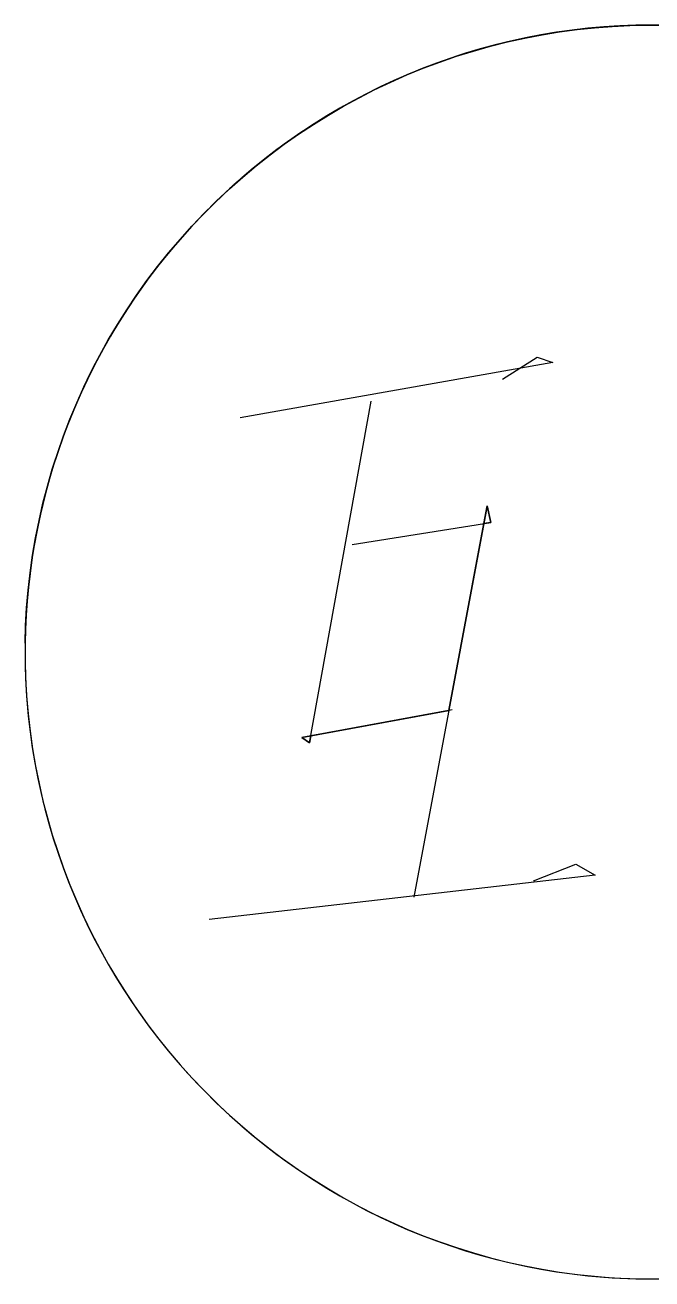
# Model space of a CAD drawing. Extents: x -255 to 255, y -5 to 709.
# Drawn here: x -232.5 to -142.5, y 38.8 to 218.8 of the extents above; entities that cross this region are included whole.
import ezdxf

# ---------------------------------------------------------------- set-up
doc = ezdxf.new("R2010")
doc.units = 0
doc.header["$LTSCALE"] = 1000
doc.layers.add('TJ(电气专业D)', color=142, linetype='CONTINUOUS')

# ---------------------------------------------------------------- blocks, each defined once
blk = doc.blocks.new('HC002698005707')
at = {"layer": 'TJ(电气专业D)'}
for p, q in [((-1.5578, 2.1783, 20), (-1.5828, 2.1742, 20)), ((-1.5578, 2.1783, 20), (-1.5828, 2.1742, 20)), ((-1.5828, 2.1742, 20), (-1.5578, 2.1783, 20)), ((-1.5578, 2.1783, 20), (-1.5828, 2.1742, 20)), ((-1.559, 2.1781, 20), (-1.5789, 2.1749, 20)), ((-1.5391, 2.1809, 20), (-1.559, 2.1781, 20)), ((-1.5326, 2.1817, 20), (-1.5578, 2.1783, 20)), ((-1.5326, 2.1817, 20), (-1.5578, 2.1783, 20)), ((-1.5578, 2.1783, 20), (-1.5326, 2.1817, 20)), ((-1.5326, 2.1817, 20), (-1.5578, 2.1783, 20)), ((-1.5191, 2.1832, 20), (-1.5391, 2.1809, 20)), ((-1.5074, 2.1843, 20), (-1.5326, 2.1817, 20)), ((-1.5074, 2.1843, 20), (-1.5326, 2.1817, 20)), ((-1.5326, 2.1817, 20), (-1.5074, 2.1843, 20)), ((-1.5074, 2.1843, 20), (-1.5326, 2.1817, 20)), ((-1.4991, 2.1851, 20), (-1.5191, 2.1832, 20)), ((-1.4821, 2.1863, 20), (-1.5074, 2.1843, 20)), ((-1.4821, 2.1863, 20), (-1.5074, 2.1843, 20)), ((-1.5074, 2.1843, 20), (-1.4821, 2.1863, 20)), ((-1.4821, 2.1863, 20), (-1.5074, 2.1843, 20)), ((-1.4791, 2.1865, 20), (-1.4991, 2.1851, 20)), ((-1.4568, 2.1876, 20), (-1.4821, 2.1863, 20)), ((-1.4568, 2.1876, 20), (-1.4821, 2.1863, 20)), ((-1.4821, 2.1863, 20), (-1.4568, 2.1876, 20)), ((-1.4568, 2.1876, 20), (-1.4821, 2.1863, 20)), ((-1.459, 2.1875, 20), (-1.4791, 2.1865, 20)), ((-1.4389, 2.188, 20), (-1.459, 2.1875, 20)), ((-1.4314, 2.1881, 20), (-1.4568, 2.1876, 20)), ((-1.4314, 2.1881, 20), (-1.4568, 2.1876, 20)), ((-1.4568, 2.1876, 20), (-1.4314, 2.1881, 20)), ((-1.4314, 2.1881, 20), (-1.4568, 2.1876, 20)), ((-1.4188, 2.1881, 20), (-1.4389, 2.188, 20)), ((-1.4061, 2.1879, 20), (-1.4314, 2.1881, 20)), ((-1.4061, 2.1879, 20), (-1.4314, 2.1881, 20)), ((-1.4314, 2.1881, 20), (-1.4061, 2.1879, 20)), ((-1.4061, 2.1879, 20), (-1.4314, 2.1881, 20)), ((-1.6379, 2.1626, 20), (-1.6574, 2.1576, 20)), ((-1.6324, 2.1639, 20), (-1.657, 2.1577, 20)), ((-1.6324, 2.1639, 20), (-1.657, 2.1577, 20)), ((-1.657, 2.1577, 20), (-1.6324, 2.1639, 20)), ((-1.6324, 2.1639, 20), (-1.657, 2.1577, 20)), ((-1.6183, 2.1671, 20), (-1.6379, 2.1626, 20)), ((-1.6077, 2.1694, 20), (-1.6324, 2.1639, 20)), ((-1.6077, 2.1694, 20), (-1.6324, 2.1639, 20)), ((-1.6324, 2.1639, 20), (-1.6077, 2.1694, 20)), ((-1.6077, 2.1694, 20), (-1.6324, 2.1639, 20)), ((-1.5986, 2.1712, 20), (-1.6183, 2.1671, 20)), ((-1.5828, 2.1742, 20), (-1.6077, 2.1694, 20)), ((-1.5828, 2.1742, 20), (-1.6077, 2.1694, 20)), ((-1.6077, 2.1694, 20), (-1.5828, 2.1742, 20)), ((-1.5828, 2.1742, 20), (-1.6077, 2.1694, 20)), ((-1.5789, 2.1749, 20), (-1.5986, 2.1712, 20)), ((-1.7056, 2.1433, 20), (-1.7296, 2.135, 20)), ((-1.7056, 2.1433, 20), (-1.7296, 2.135, 20)), ((-1.7296, 2.135, 20), (-1.7056, 2.1433, 20)), ((-1.7056, 2.1433, 20), (-1.7296, 2.135, 20)), ((-1.696, 2.1464, 20), (-1.7151, 2.1401, 20)), ((-1.6814, 2.1508, 20), (-1.7056, 2.1433, 20)), ((-1.6814, 2.1508, 20), (-1.7056, 2.1433, 20)), ((-1.7056, 2.1433, 20), (-1.6814, 2.1508, 20)), ((-1.6814, 2.1508, 20), (-1.7056, 2.1433, 20)), ((-1.6767, 2.1522, 20), (-1.696, 2.1464, 20)), ((-1.657, 2.1577, 20), (-1.6814, 2.1508, 20)), ((-1.657, 2.1577, 20), (-1.6814, 2.1508, 20)), ((-1.6814, 2.1508, 20), (-1.657, 2.1577, 20)), ((-1.657, 2.1577, 20), (-1.6814, 2.1508, 20)), ((-1.6574, 2.1576, 20), (-1.6767, 2.1522, 20)), ((-1.7534, 2.1261, 20), (-1.7768, 2.1165, 20)), ((-1.7534, 2.1261, 20), (-1.7768, 2.1165, 20)), ((-1.7768, 2.1165, 20), (-1.7534, 2.1261, 20)), ((-1.7534, 2.1261, 20), (-1.7768, 2.1165, 20)), ((-1.7528, 2.1263, 20), (-1.7715, 2.1188, 20)), ((-1.7296, 2.135, 20), (-1.7534, 2.1261, 20)), ((-1.7296, 2.135, 20), (-1.7534, 2.1261, 20)), ((-1.7534, 2.1261, 20), (-1.7296, 2.135, 20)), ((-1.7296, 2.135, 20), (-1.7534, 2.1261, 20)), ((-1.734, 2.1334, 20), (-1.7528, 2.1263, 20)), ((-1.7151, 2.1401, 20), (-1.734, 2.1334, 20)), ((-1.8, 2.1063, 20), (-1.8229, 2.0954, 20)), ((-1.8, 2.1063, 20), (-1.8229, 2.0954, 20)), ((-1.8229, 2.0954, 20), (-1.8, 2.1063, 20)), ((-1.8, 2.1063, 20), (-1.8229, 2.0954, 20)), ((-1.79, 2.1108, 20), (-1.8082, 2.1025, 20)), ((-1.7768, 2.1165, 20), (-1.8, 2.1063, 20)), ((-1.7768, 2.1165, 20), (-1.8, 2.1063, 20)), ((-1.8, 2.1063, 20), (-1.7768, 2.1165, 20)), ((-1.7768, 2.1165, 20), (-1.8, 2.1063, 20)), ((-1.7715, 2.1188, 20), (-1.79, 2.1108, 20)), ((-1.8229, 2.0954, 20), (-1.8455, 2.0839, 20)), ((-1.8229, 2.0954, 20), (-1.8455, 2.0839, 20)), ((-1.8455, 2.0839, 20), (-1.8229, 2.0954, 20)), ((-1.8229, 2.0954, 20), (-1.8455, 2.0839, 20)), ((-1.8263, 2.0937, 20), (-1.8442, 2.0846, 20)), ((-1.8082, 2.1025, 20), (-1.8263, 2.0937, 20)), ((-1.8678, 2.0717, 20), (-1.8897, 2.059, 20)), ((-1.8897, 2.059, 20), (-1.8678, 2.0717, 20)), ((-1.8678, 2.0717, 20), (-1.8897, 2.059, 20)), ((-1.8678, 2.0717, 20), (-1.8897, 2.059, 20)), ((-1.8619, 2.075, 20), (-1.8794, 2.0651, 20)), ((-1.8455, 2.0839, 20), (-1.8678, 2.0717, 20)), ((-1.8678, 2.0717, 20), (-1.8455, 2.0839, 20)), ((-1.8455, 2.0839, 20), (-1.8678, 2.0717, 20)), ((-1.8455, 2.0839, 20), (-1.8678, 2.0717, 20)), ((-1.8442, 2.0846, 20), (-1.8619, 2.075, 20)), ((-1.8966, 2.0547, 20), (-1.9136, 2.044, 20)), ((-1.8897, 2.059, 20), (-1.9112, 2.0456, 20)), ((-1.9112, 2.0456, 20), (-1.8897, 2.059, 20)), ((-1.8897, 2.059, 20), (-1.9112, 2.0456, 20)), ((-1.8897, 2.059, 20), (-1.9112, 2.0456, 20)), ((-1.8794, 2.0651, 20), (-1.8966, 2.0547, 20)), ((-1.9112, 2.0456, 20), (-1.9323, 2.0316, 20)), ((-1.9323, 2.0316, 20), (-1.9112, 2.0456, 20)), ((-1.9112, 2.0456, 20), (-1.9323, 2.0316, 20)), ((-1.9112, 2.0456, 20), (-1.9323, 2.0316, 20)), ((-1.9136, 2.044, 20), (-1.9304, 2.0329, 20)), ((-1.9531, 2.017, 20), (-1.9734, 2.0018, 20)), ((-1.9734, 2.0018, 20), (-1.9531, 2.017, 20)), ((-1.9531, 2.017, 20), (-1.9734, 2.0018, 20)), ((-1.9531, 2.017, 20), (-1.9734, 2.0018, 20)), ((-1.9469, 2.0214, 20), (-1.9632, 2.0096, 20)), ((-1.9323, 2.0316, 20), (-1.9531, 2.017, 20)), ((-1.9531, 2.017, 20), (-1.9323, 2.0316, 20)), ((-1.9323, 2.0316, 20), (-1.9531, 2.017, 20)), ((-1.9323, 2.0316, 20), (-1.9531, 2.017, 20)), ((-1.9304, 2.0329, 20), (-1.9469, 2.0214, 20)), ((-1.9734, 2.0018, 20), (-1.9933, 1.9861, 20)), ((-1.9933, 1.9861, 20), (-1.9734, 2.0018, 20)), ((-1.9734, 2.0018, 20), (-1.9933, 1.9861, 20)), ((-1.9734, 2.0018, 20), (-1.9933, 1.9861, 20)), ((-1.9632, 2.0096, 20), (-1.9791, 1.9974, 20)), ((-1.9933, 1.9861, 20), (-2.0127, 1.9698, 20)), ((-2.0127, 1.9698, 20), (-1.9933, 1.9861, 20)), ((-1.9933, 1.9861, 20), (-2.0127, 1.9698, 20)), ((-1.9933, 1.9861, 20), (-2.0127, 1.9698, 20)), ((-1.9948, 1.9848, 20), (-2.0103, 1.9719, 20)), ((-1.9791, 1.9974, 20), (-1.9948, 1.9848, 20)), ((-2.0127, 1.9698, 20), (-2.0317, 1.953, 20)), ((-2.0317, 1.953, 20), (-2.0127, 1.9698, 20)), ((-2.0127, 1.9698, 20), (-2.0317, 1.953, 20)), ((-2.0127, 1.9698, 20), (-2.0317, 1.953, 20)), ((-2.0103, 1.9719, 20), (-2.0254, 1.9587, 20)), ((-2.0402, 1.9451, 20), (-2.0547, 1.9312, 20)), ((-2.0317, 1.953, 20), (-2.0502, 1.9356, 20)), ((-2.0502, 1.9356, 20), (-2.0317, 1.953, 20)), ((-2.0317, 1.953, 20), (-2.0502, 1.9356, 20)), ((-2.0317, 1.953, 20), (-2.0502, 1.9356, 20)), ((-2.0254, 1.9587, 20), (-2.0402, 1.9451, 20)), ((-2.0547, 1.9312, 20), (-2.069, 1.917, 20)), ((-2.0502, 1.9356, 20), (-2.0682, 1.9178, 20)), ((-2.0682, 1.9178, 20), (-2.0502, 1.9356, 20)), ((-2.0502, 1.9356, 20), (-2.0682, 1.9178, 20)), ((-2.0502, 1.9356, 20), (-2.0682, 1.9178, 20)), ((-2.0682, 1.9178, 20), (-2.0857, 1.8994, 20)), ((-2.0857, 1.8994, 20), (-2.0682, 1.9178, 20)), ((-2.0682, 1.9178, 20), (-2.0857, 1.8994, 20)), ((-2.0682, 1.9178, 20), (-2.0857, 1.8994, 20)), ((-2.069, 1.917, 20), (-2.0828, 1.9024, 20)), ((-2.0857, 1.8994, 20), (-2.1026, 1.8805, 20)), ((-2.1026, 1.8805, 20), (-2.0857, 1.8994, 20)), ((-2.0857, 1.8994, 20), (-2.1026, 1.8805, 20)), ((-2.0857, 1.8994, 20), (-2.1026, 1.8805, 20)), ((-2.0828, 1.9024, 20), (-2.0964, 1.8876, 20)), ((-2.1096, 1.8724, 20), (-2.1225, 1.857, 20)), ((-2.1026, 1.8805, 20), (-2.1191, 1.8612, 20)), ((-2.1191, 1.8612, 20), (-2.1026, 1.8805, 20)), ((-2.1026, 1.8805, 20), (-2.1191, 1.8612, 20)), ((-2.1026, 1.8805, 20), (-2.1191, 1.8612, 20)), ((-2.0964, 1.8876, 20), (-2.1096, 1.8724, 20)), ((-2.1225, 1.857, 20), (-2.135, 1.8413, 20)), ((-2.1191, 1.8612, 20), (-2.1349, 1.8414, 20)), ((-2.1349, 1.8414, 20), (-2.1191, 1.8612, 20)), ((-2.1191, 1.8612, 20), (-2.1349, 1.8414, 20)), ((-2.1191, 1.8612, 20), (-2.1349, 1.8414, 20)), ((-2.1349, 1.8414, 20), (-2.1502, 1.8212, 20)), ((-2.1502, 1.8212, 20), (-2.1349, 1.8414, 20)), ((-2.1349, 1.8414, 20), (-2.1502, 1.8212, 20)), ((-2.1349, 1.8414, 20), (-2.1502, 1.8212, 20)), ((-2.135, 1.8413, 20), (-2.1472, 1.8253, 20)), ((-2.1502, 1.8212, 20), (-2.165, 1.8006, 20)), ((-2.165, 1.8006, 20), (-2.1502, 1.8212, 20)), ((-2.1502, 1.8212, 20), (-2.165, 1.8006, 20)), ((-2.1502, 1.8212, 20), (-2.165, 1.8006, 20)), ((-2.1472, 1.8253, 20), (-2.159, 1.809, 20)), ((-2.165, 1.8006, 20), (-2.1791, 1.7795, 20)), ((-2.1791, 1.7795, 20), (-2.165, 1.8006, 20)), ((-2.165, 1.8006, 20), (-2.1791, 1.7795, 20)), ((-2.165, 1.8006, 20), (-2.1791, 1.7795, 20)), ((-2.159, 1.809, 20), (-2.1705, 1.7925, 20)), ((-2.1705, 1.7925, 20), (-2.1816, 1.7757, 20)), ((-2.1791, 1.7795, 20), (-2.1926, 1.7581, 20)), ((-2.1926, 1.7581, 20), (-2.1791, 1.7795, 20)), ((-2.1791, 1.7795, 20), (-2.1926, 1.7581, 20)), ((-2.1791, 1.7795, 20), (-2.1926, 1.7581, 20)), ((-2.1816, 1.7757, 20), (-2.1923, 1.7587, 20)), ((-2.1926, 1.7581, 20), (-2.2056, 1.7363, 20)), ((-2.2056, 1.7363, 20), (-2.1926, 1.7581, 20)), ((-2.1926, 1.7581, 20), (-2.2056, 1.7363, 20)), ((-2.1926, 1.7581, 20), (-2.2056, 1.7363, 20)), ((-2.1923, 1.7587, 20), (-2.2026, 1.7415, 20)), ((-2.2056, 1.7363, 20), (-2.2179, 1.7141, 20)), ((-2.2179, 1.7141, 20), (-2.2056, 1.7363, 20)), ((-2.2056, 1.7363, 20), (-2.2179, 1.7141, 20)), ((-2.2056, 1.7363, 20), (-2.2179, 1.7141, 20)), ((-2.2026, 1.7415, 20), (-2.2125, 1.724, 20)), ((-2.2179, 1.7141, 20), (-2.2296, 1.6916, 20)), ((-2.2296, 1.6916, 20), (-2.2179, 1.7141, 20)), ((-2.2179, 1.7141, 20), (-2.2296, 1.6916, 20)), ((-2.2179, 1.7141, 20), (-2.2296, 1.6916, 20)), ((-2.2125, 1.724, 20), (-2.2221, 1.7063, 20)), ((-1.6397, 1.6798, 20), (-1.5897, 1.7115, 20)), ((-1.6397, 1.6798, 20), (-1.5897, 1.7115, 20)), ((-1.6397, 1.6798, 20), (-1.5897, 1.7115, 20)), ((-1.6397, 1.6798, 20), (-1.5897, 1.7115, 20)), ((-1.5897, 1.7115, 20), (-1.5676, 1.7035, 20)), ((-1.5897, 1.7115, 20), (-1.5676, 1.7035, 20)), ((-1.5897, 1.7115, 20), (-1.5676, 1.7035, 20)), ((-1.5897, 1.7115, 20), (-1.5676, 1.7035, 20)), ((-2.2221, 1.7063, 20), (-2.2312, 1.6884, 20)), ((-1.5676, 1.7035, 20), (-2.0163, 1.6244, 20)), ((-1.5676, 1.7035, 20), (-2.0163, 1.6244, 20)), ((-1.5676, 1.7035, 20), (-2.0163, 1.6244, 20)), ((-1.5676, 1.7035, 20), (-2.0163, 1.6244, 20)), ((-2.2296, 1.6916, 20), (-2.2406, 1.6688, 20)), ((-2.2406, 1.6688, 20), (-2.2296, 1.6916, 20)), ((-2.2296, 1.6916, 20), (-2.2406, 1.6688, 20)), ((-2.2296, 1.6916, 20), (-2.2406, 1.6688, 20)), ((-2.2312, 1.6884, 20), (-2.2399, 1.6703, 20)), ((-2.2406, 1.6688, 20), (-2.251, 1.6457, 20)), ((-2.251, 1.6457, 20), (-2.2406, 1.6688, 20)), ((-2.2406, 1.6688, 20), (-2.251, 1.6457, 20)), ((-2.2406, 1.6688, 20), (-2.251, 1.6457, 20)), ((-2.2399, 1.6703, 20), (-2.2483, 1.652, 20)), ((-2.251, 1.6457, 20), (-2.2608, 1.6223, 20)), ((-2.2608, 1.6223, 20), (-2.251, 1.6457, 20)), ((-2.251, 1.6457, 20), (-2.2608, 1.6223, 20)), ((-2.251, 1.6457, 20), (-2.2608, 1.6223, 20)), ((-2.2483, 1.652, 20), (-2.2562, 1.6335, 20)), ((-1.9166, 1.1575, 20), (-1.8281, 1.6482, 20)), ((-1.9166, 1.1575, 20), (-1.8281, 1.6482, 20)), ((-1.9166, 1.1575, 20), (-1.8281, 1.6482, 20)), ((-1.9166, 1.1575, 20), (-1.8281, 1.6482, 20)), ((-2.2608, 1.6223, 20), (-2.2699, 1.5986, 20)), ((-2.2699, 1.5986, 20), (-2.2608, 1.6223, 20)), ((-2.2608, 1.6223, 20), (-2.2699, 1.5986, 20)), ((-2.2608, 1.6223, 20), (-2.2699, 1.5986, 20)), ((-2.2562, 1.6335, 20), (-2.2637, 1.6148, 20)), ((-2.2637, 1.6148, 20), (-2.2708, 1.596, 20)), ((-2.2699, 1.5986, 20), (-2.2783, 1.5747, 20)), ((-2.2783, 1.5747, 20), (-2.2699, 1.5986, 20)), ((-2.2699, 1.5986, 20), (-2.2783, 1.5747, 20)), ((-2.2699, 1.5986, 20), (-2.2783, 1.5747, 20)), ((-2.2708, 1.596, 20), (-2.2775, 1.5771, 20)), ((-2.2783, 1.5747, 20), (-2.286, 1.5505, 20)), ((-2.286, 1.5505, 20), (-2.2783, 1.5747, 20)), ((-2.2783, 1.5747, 20), (-2.286, 1.5505, 20)), ((-2.2783, 1.5747, 20), (-2.286, 1.5505, 20)), ((-2.2775, 1.5771, 20), (-2.2837, 1.558, 20)), ((-2.286, 1.5505, 20), (-2.2931, 1.5262, 20)), ((-2.2931, 1.5262, 20), (-2.286, 1.5505, 20)), ((-2.286, 1.5505, 20), (-2.2931, 1.5262, 20)), ((-2.286, 1.5505, 20), (-2.2931, 1.5262, 20)), ((-2.2837, 1.558, 20), (-2.2895, 1.5387, 20)), ((-2.2895, 1.5387, 20), (-2.2949, 1.5193, 20)), ((-2.2949, 1.5193, 20), (-2.2998, 1.4998, 20)), ((-2.2931, 1.5262, 20), (-2.2994, 1.5016, 20)), ((-2.2994, 1.5016, 20), (-2.2931, 1.5262, 20)), ((-2.2931, 1.5262, 20), (-2.2994, 1.5016, 20)), ((-2.2931, 1.5262, 20), (-2.2994, 1.5016, 20)), ((-2.2994, 1.5016, 20), (-2.3051, 1.4769, 20)), ((-2.3051, 1.4769, 20), (-2.2994, 1.5016, 20)), ((-2.2994, 1.5016, 20), (-2.3051, 1.4769, 20)), ((-2.2994, 1.5016, 20), (-2.3051, 1.4769, 20)), ((-2.2998, 1.4998, 20), (-2.3044, 1.4803, 20)), ((-1.6618, 1.4978, 20), (-1.767, 0.936, 20)), ((-1.6618, 1.4978, 20), (-1.767, 0.936, 20)), ((-1.6618, 1.4978, 20), (-1.767, 0.936, 20)), ((-1.6618, 1.4978, 20), (-1.767, 0.936, 20)), ((-1.7168, 1.2041, 20), (-1.6618, 1.4978, 20)), ((-1.7168, 1.2041, 20), (-1.6618, 1.4978, 20)), ((-1.7168, 1.2041, 20), (-1.6618, 1.4978, 20)), ((-1.6665, 1.4725, 20), (-1.6618, 1.4978, 20)), ((-1.6564, 1.4741, 20), (-1.6618, 1.4978, 20)), ((-1.6618, 1.4978, 20), (-1.6564, 1.4741, 20)), ((-1.6564, 1.4741, 20), (-1.6618, 1.4978, 20)), ((-1.6564, 1.4741, 20), (-1.6618, 1.4978, 20)), ((-1.6618, 1.4978, 20), (-1.6564, 1.4741, 20)), ((-1.6618, 1.4978, 20), (-1.6564, 1.4741, 20)), ((-1.6564, 1.4741, 20), (-1.6618, 1.4978, 20)), ((-1.6618, 1.4978, 20), (-1.6564, 1.4741, 20)), ((-2.3051, 1.4769, 20), (-2.3101, 1.452, 20)), ((-2.3101, 1.452, 20), (-2.3051, 1.4769, 20)), ((-2.3051, 1.4769, 20), (-2.3101, 1.452, 20)), ((-2.3051, 1.4769, 20), (-2.3101, 1.452, 20)), ((-2.3044, 1.4803, 20), (-2.3084, 1.4606, 20)), ((-2.3084, 1.4606, 20), (-2.3121, 1.4408, 20)), ((-1.8557, 1.4424, 20), (-1.6564, 1.4741, 20)), ((-1.8557, 1.4424, 20), (-1.6564, 1.4741, 20)), ((-1.8557, 1.4424, 20), (-1.6564, 1.4741, 20)), ((-1.8557, 1.4424, 20), (-1.6564, 1.4741, 20)), ((-1.6665, 1.4725, 20), (-1.7168, 1.2041, 20)), ((-1.6665, 1.4725, 20), (-1.7168, 1.2041, 20)), ((-1.6665, 1.4725, 20), (-1.7168, 1.2041, 20)), ((-1.7168, 1.2041, 20), (-1.6665, 1.4725, 20)), ((-1.6665, 1.4725, 20), (-1.7168, 1.2041, 20)), ((-1.6564, 1.4741, 20), (-1.6665, 1.4725, 20)), ((-1.6564, 1.4741, 20), (-1.6665, 1.4725, 20)), ((-1.6564, 1.4741, 20), (-1.6665, 1.4725, 20)), ((-1.6564, 1.4741, 20), (-1.6665, 1.4725, 20)), ((-2.3121, 1.4408, 20), (-2.3153, 1.4209, 20)), ((-2.3101, 1.452, 20), (-2.3143, 1.427, 20)), ((-2.3143, 1.427, 20), (-2.3101, 1.452, 20)), ((-2.3101, 1.452, 20), (-2.3143, 1.427, 20)), ((-2.3101, 1.452, 20), (-2.3143, 1.427, 20)), ((-2.3143, 1.427, 20), (-2.3179, 1.4019, 20)), ((-2.3179, 1.4019, 20), (-2.3143, 1.427, 20)), ((-2.3143, 1.427, 20), (-2.3179, 1.4019, 20)), ((-2.3143, 1.427, 20), (-2.3179, 1.4019, 20)), ((-2.3153, 1.4209, 20), (-2.318, 1.401, 20)), ((-2.3179, 1.4019, 20), (-2.3207, 1.3767, 20)), ((-2.3207, 1.3767, 20), (-2.3179, 1.4019, 20)), ((-2.3179, 1.4019, 20), (-2.3207, 1.3767, 20)), ((-2.3179, 1.4019, 20), (-2.3207, 1.3767, 20)), ((-2.318, 1.401, 20), (-2.3203, 1.3811, 20)), ((-2.3207, 1.3767, 20), (-2.3229, 1.3515, 20)), ((-2.3229, 1.3515, 20), (-2.3207, 1.3767, 20)), ((-2.3207, 1.3767, 20), (-2.3229, 1.3515, 20)), ((-2.3207, 1.3767, 20), (-2.3229, 1.3515, 20)), ((-2.3203, 1.3811, 20), (-2.3221, 1.361, 20)), ((-2.3229, 1.3515, 20), (-2.3243, 1.3261, 20)), ((-2.3243, 1.3261, 20), (-2.3229, 1.3515, 20)), ((-2.3229, 1.3515, 20), (-2.3243, 1.3261, 20)), ((-2.3229, 1.3515, 20), (-2.3243, 1.3261, 20)), ((-2.3221, 1.361, 20), (-2.3236, 1.341, 20)), ((-2.3236, 1.341, 20), (-2.3245, 1.3209, 20)), ((-2.3243, 1.3261, 20), (-2.325, 1.3008, 20)), ((-2.325, 1.3008, 20), (-2.3243, 1.3261, 20)), ((-2.3243, 1.3261, 20), (-2.325, 1.3008, 20)), ((-2.3243, 1.3261, 20), (-2.325, 1.3008, 20)), ((-2.3245, 1.3209, 20), (-2.325, 1.3008, 20)), ((-2.325, 1.3008, 20), (-2.325, 1.2754, 20)), ((-2.325, 1.3008, 20), (-2.325, 1.2754, 20)), ((-2.325, 1.3008, 20), (-2.325, 1.2754, 20)), ((-2.325, 1.2754, 20), (-2.3243, 1.2501, 20)), ((-2.325, 1.2754, 20), (-2.3243, 1.2501, 20)), ((-2.325, 1.2754, 20), (-2.3243, 1.2501, 20)), ((-2.3243, 1.2501, 20), (-2.3229, 1.2248, 20)), ((-2.3243, 1.2501, 20), (-2.3229, 1.2248, 20)), ((-2.3243, 1.2501, 20), (-2.3229, 1.2248, 20)), ((-2.3229, 1.2248, 20), (-2.3207, 1.1995, 20)), ((-2.3229, 1.2248, 20), (-2.3207, 1.1995, 20)), ((-2.3229, 1.2248, 20), (-2.3207, 1.1995, 20)), ((-2.3207, 1.1995, 20), (-2.3179, 1.1743, 20)), ((-2.3207, 1.1995, 20), (-2.3179, 1.1743, 20)), ((-2.3207, 1.1995, 20), (-2.3179, 1.1743, 20)), ((-1.7117, 1.205, 20), (-1.9278, 1.1655, 20)), ((-1.7117, 1.205, 20), (-1.9278, 1.1655, 20)), ((-1.7117, 1.205, 20), (-1.9278, 1.1655, 20)), ((-1.7117, 1.205, 20), (-1.9278, 1.1655, 20)), ((-1.9278, 1.1655, 20), (-1.7168, 1.2041, 20)), ((-1.9278, 1.1655, 20), (-1.7168, 1.2041, 20)), ((-1.9278, 1.1655, 20), (-1.7168, 1.2041, 20)), ((-1.9278, 1.1655, 20), (-1.7168, 1.2041, 20)), ((-1.7168, 1.2041, 20), (-1.9148, 1.1679, 20)), ((-1.7168, 1.2041, 20), (-1.9148, 1.1679, 20)), ((-1.7168, 1.2041, 20), (-1.9148, 1.1679, 20)), ((-1.7168, 1.2041, 20), (-1.9148, 1.1679, 20)), ((-2.3179, 1.1743, 20), (-2.3143, 1.1492, 20)), ((-2.3179, 1.1743, 20), (-2.3143, 1.1492, 20)), ((-2.3179, 1.1743, 20), (-2.3143, 1.1492, 20)), ((-1.9278, 1.1655, 20), (-1.9166, 1.1575, 20)), ((-1.9166, 1.1575, 20), (-1.9278, 1.1655, 20)), ((-1.9278, 1.1655, 20), (-1.9166, 1.1575, 20)), ((-1.9278, 1.1655, 20), (-1.9166, 1.1575, 20)), ((-1.9166, 1.1575, 20), (-1.9278, 1.1655, 20)), ((-1.9166, 1.1575, 20), (-1.9278, 1.1655, 20)), ((-1.9278, 1.1655, 20), (-1.9166, 1.1575, 20)), ((-1.9166, 1.1575, 20), (-1.9278, 1.1655, 20)), ((-1.9148, 1.1679, 20), (-1.9166, 1.1575, 20)), ((-1.9148, 1.1679, 20), (-1.9166, 1.1575, 20)), ((-1.9148, 1.1679, 20), (-1.9166, 1.1575, 20)), ((-1.9148, 1.1679, 20), (-1.9166, 1.1575, 20)), ((-2.3143, 1.1492, 20), (-2.3101, 1.1242, 20)), ((-2.3143, 1.1492, 20), (-2.3101, 1.1242, 20)), ((-2.3143, 1.1492, 20), (-2.3101, 1.1242, 20)), ((-2.3101, 1.1242, 20), (-2.3051, 1.0993, 20)), ((-2.3101, 1.1242, 20), (-2.3051, 1.0993, 20)), ((-2.3101, 1.1242, 20), (-2.3051, 1.0993, 20)), ((-2.3051, 1.0993, 20), (-2.2994, 1.0746, 20)), ((-2.3051, 1.0993, 20), (-2.2994, 1.0746, 20)), ((-2.3051, 1.0993, 20), (-2.2994, 1.0746, 20)), ((-2.2994, 1.0746, 20), (-2.2931, 1.0501, 20)), ((-2.2994, 1.0746, 20), (-2.2931, 1.0501, 20)), ((-2.2994, 1.0746, 20), (-2.2931, 1.0501, 20)), ((-2.2931, 1.0501, 20), (-2.286, 1.0257, 20)), ((-2.2931, 1.0501, 20), (-2.286, 1.0257, 20)), ((-2.2931, 1.0501, 20), (-2.286, 1.0257, 20)), ((-2.286, 1.0257, 20), (-2.2783, 1.0016, 20)), ((-2.286, 1.0257, 20), (-2.2783, 1.0016, 20)), ((-2.286, 1.0257, 20), (-2.2783, 1.0016, 20)), ((-2.2783, 1.0016, 20), (-2.2699, 0.9777, 20)), ((-2.2783, 1.0016, 20), (-2.2699, 0.9777, 20)), ((-2.2783, 1.0016, 20), (-2.2699, 0.9777, 20)), ((-2.2699, 0.9777, 20), (-2.2608, 0.954, 20)), ((-2.2699, 0.9777, 20), (-2.2608, 0.954, 20)), ((-2.2699, 0.9777, 20), (-2.2608, 0.954, 20)), ((-1.5953, 0.9597, 20), (-1.5344, 0.9834, 20)), ((-1.5953, 0.9597, 20), (-1.5344, 0.9834, 20)), ((-1.5953, 0.9597, 20), (-1.5344, 0.9834, 20)), ((-1.5953, 0.9597, 20), (-1.5344, 0.9834, 20)), ((-1.5344, 0.9834, 20), (-1.5067, 0.9676, 20)), ((-1.5344, 0.9834, 20), (-1.5067, 0.9676, 20)), ((-1.5344, 0.9834, 20), (-1.5067, 0.9676, 20)), ((-1.5344, 0.9834, 20), (-1.5067, 0.9676, 20)), ((-1.5067, 0.9676, 20), (-2.0607, 0.9043, 20)), ((-1.5067, 0.9676, 20), (-2.0607, 0.9043, 20)), ((-1.5067, 0.9676, 20), (-2.0607, 0.9043, 20)), ((-1.5067, 0.9676, 20), (-2.0607, 0.9043, 20)), ((-2.2608, 0.954, 20), (-2.251, 0.9306, 20)), ((-2.2608, 0.954, 20), (-2.251, 0.9306, 20)), ((-2.2608, 0.954, 20), (-2.251, 0.9306, 20)), ((-2.251, 0.9306, 20), (-2.2406, 0.9074, 20)), ((-2.251, 0.9306, 20), (-2.2406, 0.9074, 20)), ((-2.251, 0.9306, 20), (-2.2406, 0.9074, 20)), ((-2.2406, 0.9074, 20), (-2.2296, 0.8846, 20)), ((-2.2406, 0.9074, 20), (-2.2296, 0.8846, 20)), ((-2.2406, 0.9074, 20), (-2.2296, 0.8846, 20)), ((-2.2296, 0.8846, 20), (-2.2179, 0.8621, 20)), ((-2.2296, 0.8846, 20), (-2.2179, 0.8621, 20)), ((-2.2296, 0.8846, 20), (-2.2179, 0.8621, 20)), ((-2.2179, 0.8621, 20), (-2.2056, 0.8399, 20)), ((-2.2179, 0.8621, 20), (-2.2056, 0.8399, 20)), ((-2.2179, 0.8621, 20), (-2.2056, 0.8399, 20)), ((-2.2056, 0.8399, 20), (-2.1926, 0.8181, 20)), ((-2.2056, 0.8399, 20), (-2.1926, 0.8181, 20)), ((-2.2056, 0.8399, 20), (-2.1926, 0.8181, 20)), ((-2.1926, 0.8181, 20), (-2.1791, 0.7967, 20)), ((-2.1926, 0.8181, 20), (-2.1791, 0.7967, 20)), ((-2.1926, 0.8181, 20), (-2.1791, 0.7967, 20)), ((-2.1791, 0.7967, 20), (-2.165, 0.7757, 20)), ((-2.1791, 0.7967, 20), (-2.165, 0.7757, 20)), ((-2.1791, 0.7967, 20), (-2.165, 0.7757, 20)), ((-2.165, 0.7757, 20), (-2.1502, 0.755, 20)), ((-2.165, 0.7757, 20), (-2.1502, 0.755, 20)), ((-2.165, 0.7757, 20), (-2.1502, 0.755, 20)), ((-2.1502, 0.755, 20), (-2.1349, 0.7348, 20)), ((-2.1502, 0.755, 20), (-2.1349, 0.7348, 20)), ((-2.1502, 0.755, 20), (-2.1349, 0.7348, 20)), ((-2.1349, 0.7348, 20), (-2.1191, 0.715, 20)), ((-2.1349, 0.7348, 20), (-2.1191, 0.715, 20)), ((-2.1349, 0.7348, 20), (-2.1191, 0.715, 20)), ((-2.1191, 0.715, 20), (-2.1026, 0.6957, 20)), ((-2.1191, 0.715, 20), (-2.1026, 0.6957, 20)), ((-2.1191, 0.715, 20), (-2.1026, 0.6957, 20)), ((-2.1026, 0.6957, 20), (-2.0857, 0.6768, 20)), ((-2.1026, 0.6957, 20), (-2.0857, 0.6768, 20)), ((-2.1026, 0.6957, 20), (-2.0857, 0.6768, 20)), ((-2.0857, 0.6768, 20), (-2.0682, 0.6585, 20)), ((-2.0857, 0.6768, 20), (-2.0682, 0.6585, 20)), ((-2.0857, 0.6768, 20), (-2.0682, 0.6585, 20)), ((-2.0682, 0.6585, 20), (-2.0502, 0.6406, 20)), ((-2.0682, 0.6585, 20), (-2.0502, 0.6406, 20)), ((-2.0682, 0.6585, 20), (-2.0502, 0.6406, 20)), ((-2.0502, 0.6406, 20), (-2.0317, 0.6233, 20)), ((-2.0502, 0.6406, 20), (-2.0317, 0.6233, 20)), ((-2.0502, 0.6406, 20), (-2.0317, 0.6233, 20)), ((-2.0317, 0.6233, 20), (-2.0127, 0.6064, 20)), ((-2.0317, 0.6233, 20), (-2.0127, 0.6064, 20)), ((-2.0317, 0.6233, 20), (-2.0127, 0.6064, 20)), ((-2.0127, 0.6064, 20), (-1.9933, 0.5902, 20)), ((-2.0127, 0.6064, 20), (-1.9933, 0.5902, 20)), ((-2.0127, 0.6064, 20), (-1.9933, 0.5902, 20)), ((-1.9933, 0.5902, 20), (-1.9734, 0.5744, 20)), ((-1.9933, 0.5902, 20), (-1.9734, 0.5744, 20)), ((-1.9933, 0.5902, 20), (-1.9734, 0.5744, 20)), ((-1.9734, 0.5744, 20), (-1.9531, 0.5593, 20)), ((-1.9734, 0.5744, 20), (-1.9531, 0.5593, 20)), ((-1.9734, 0.5744, 20), (-1.9531, 0.5593, 20)), ((-1.9531, 0.5593, 20), (-1.9323, 0.5447, 20)), ((-1.9531, 0.5593, 20), (-1.9323, 0.5447, 20)), ((-1.9531, 0.5593, 20), (-1.9323, 0.5447, 20)), ((-1.9323, 0.5447, 20), (-1.9112, 0.5307, 20)), ((-1.9323, 0.5447, 20), (-1.9112, 0.5307, 20)), ((-1.9323, 0.5447, 20), (-1.9112, 0.5307, 20)), ((-1.9112, 0.5307, 20), (-1.8897, 0.5173, 20)), ((-1.9112, 0.5307, 20), (-1.8897, 0.5173, 20)), ((-1.9112, 0.5307, 20), (-1.8897, 0.5173, 20)), ((-1.8897, 0.5173, 20), (-1.8678, 0.5045, 20)), ((-1.8897, 0.5173, 20), (-1.8678, 0.5045, 20)), ((-1.8897, 0.5173, 20), (-1.8678, 0.5045, 20)), ((-1.8678, 0.5045, 20), (-1.8455, 0.4923, 20)), ((-1.8678, 0.5045, 20), (-1.8455, 0.4923, 20)), ((-1.8678, 0.5045, 20), (-1.8455, 0.4923, 20)), ((-1.8455, 0.4923, 20), (-1.8229, 0.4808, 20)), ((-1.8455, 0.4923, 20), (-1.8229, 0.4808, 20)), ((-1.8455, 0.4923, 20), (-1.8229, 0.4808, 20)), ((-1.8229, 0.4808, 20), (-1.8, 0.4699, 20)), ((-1.8229, 0.4808, 20), (-1.8, 0.4699, 20)), ((-1.8229, 0.4808, 20), (-1.8, 0.4699, 20)), ((-1.8, 0.4699, 20), (-1.7768, 0.4597, 20)), ((-1.8, 0.4699, 20), (-1.7768, 0.4597, 20)), ((-1.8, 0.4699, 20), (-1.7768, 0.4597, 20)), ((-1.7768, 0.4597, 20), (-1.7534, 0.4501, 20)), ((-1.7768, 0.4597, 20), (-1.7534, 0.4501, 20)), ((-1.7768, 0.4597, 20), (-1.7534, 0.4501, 20)), ((-1.7534, 0.4501, 20), (-1.7296, 0.4412, 20)), ((-1.7534, 0.4501, 20), (-1.7296, 0.4412, 20)), ((-1.7534, 0.4501, 20), (-1.7296, 0.4412, 20)), ((-1.7296, 0.4412, 20), (-1.7056, 0.433, 20)), ((-1.7296, 0.4412, 20), (-1.7056, 0.433, 20)), ((-1.7296, 0.4412, 20), (-1.7056, 0.433, 20)), ((-1.7056, 0.433, 20), (-1.6814, 0.4254, 20)), ((-1.7056, 0.433, 20), (-1.6814, 0.4254, 20)), ((-1.7056, 0.433, 20), (-1.6814, 0.4254, 20)), ((-1.6814, 0.4254, 20), (-1.657, 0.4185, 20)), ((-1.6814, 0.4254, 20), (-1.657, 0.4185, 20)), ((-1.6814, 0.4254, 20), (-1.657, 0.4185, 20)), ((-1.657, 0.4185, 20), (-1.6324, 0.4123, 20)), ((-1.657, 0.4185, 20), (-1.6324, 0.4123, 20)), ((-1.657, 0.4185, 20), (-1.6324, 0.4123, 20)), ((-1.6324, 0.4123, 20), (-1.6077, 0.4068, 20)), ((-1.6324, 0.4123, 20), (-1.6077, 0.4068, 20)), ((-1.6324, 0.4123, 20), (-1.6077, 0.4068, 20)), ((-1.6077, 0.4068, 20), (-1.5828, 0.402, 20)), ((-1.6077, 0.4068, 20), (-1.5828, 0.402, 20)), ((-1.6077, 0.4068, 20), (-1.5828, 0.402, 20)), ((-1.5828, 0.402, 20), (-1.5578, 0.3979, 20)), ((-1.5828, 0.402, 20), (-1.5578, 0.3979, 20)), ((-1.5828, 0.402, 20), (-1.5578, 0.3979, 20)), ((-1.5578, 0.3979, 20), (-1.5326, 0.3946, 20)), ((-1.5578, 0.3979, 20), (-1.5326, 0.3946, 20)), ((-1.5578, 0.3979, 20), (-1.5326, 0.3946, 20)), ((-1.5326, 0.3946, 20), (-1.5074, 0.3919, 20)), ((-1.5326, 0.3946, 20), (-1.5074, 0.3919, 20)), ((-1.5326, 0.3946, 20), (-1.5074, 0.3919, 20)), ((-1.5074, 0.3919, 20), (-1.4821, 0.3899, 20)), ((-1.5074, 0.3919, 20), (-1.4821, 0.3899, 20)), ((-1.5074, 0.3919, 20), (-1.4821, 0.3899, 20)), ((-1.4821, 0.3899, 20), (-1.4568, 0.3887, 20)), ((-1.4821, 0.3899, 20), (-1.4568, 0.3887, 20)), ((-1.4821, 0.3899, 20), (-1.4568, 0.3887, 20)), ((-1.4568, 0.3887, 20), (-1.4314, 0.3881, 20)), ((-1.4568, 0.3887, 20), (-1.4314, 0.3881, 20)), ((-1.4568, 0.3887, 20), (-1.4314, 0.3881, 20)), ((-1.4314, 0.3881, 20), (-1.4061, 0.3883, 20)), ((-1.4314, 0.3881, 20), (-1.4061, 0.3883, 20)), ((-1.4314, 0.3881, 20), (-1.4061, 0.3883, 20))]:
    blk.add_line(p, q, dxfattribs=at)
at = {"layer": 'TJ(电气专业D)', "linetype": 'Continuous'}
for start, end in [(0, 180), (0, 180), (0, 180), (0, 180), (180, 0), (180, 0), (180, 0), (180, 0)]:
    blk.add_arc((-1.4251, 1.2881, 20), 0.9, start, end, dxfattribs=at)

msp = doc.modelspace()

# ---------------------------------------------------------------- block references
at = {"layer": 'TJ(电气专业D)', "xscale": 100, "yscale": 100, "zscale": 100}
msp.add_blockref('HC002698005707', (0, 0), dxfattribs=at)

doc.saveas('drawing.dxf')
